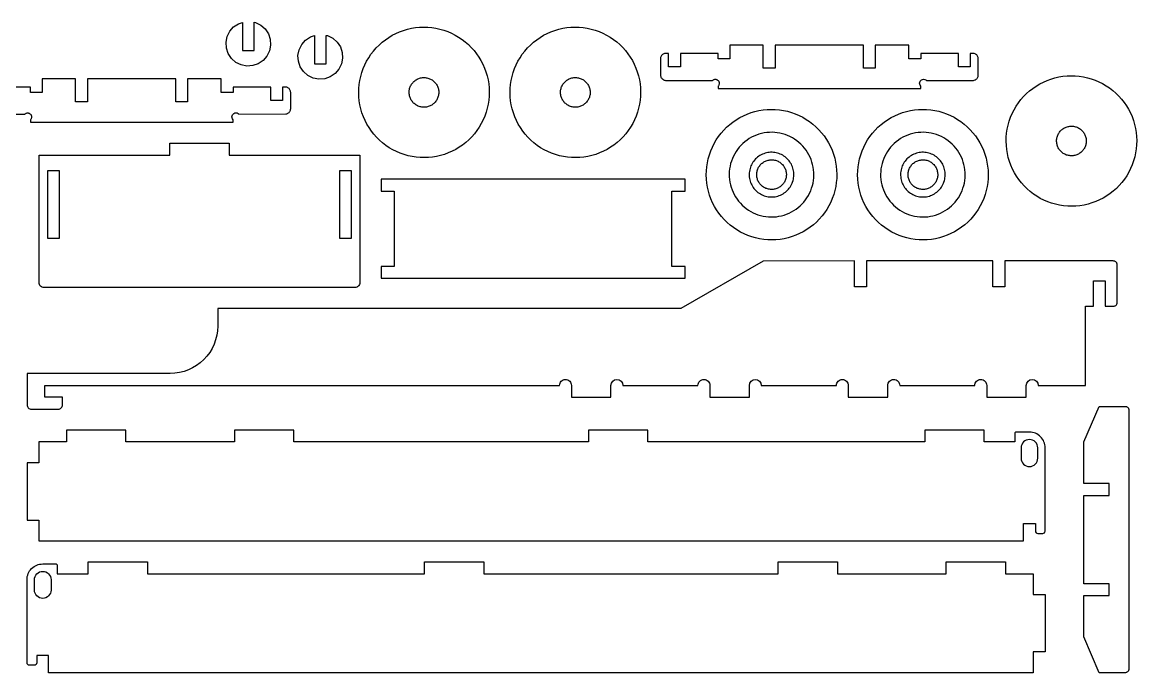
# Model space of a CAD drawing. Extents: x 18 to 1201, y 18 to 366.
# Drawn here: x 604 to 1201, y 18 to 366 of the extents above; entities that cross this region are included whole.
import ezdxf

# ---------------------------------------------------------------- set-up
doc = ezdxf.new("R2010")
doc.units = 0
doc.header["$MEASUREMENT"] = 0
for name, color, linetype in [('EXT', 1, 'CONTINUOUS'), ('INT', 150, 'CONTINUOUS'), ('POCKET_1_1MM', 105, 'CONTINUOUS')]:
    doc.layers.add(name, color=color, linetype=linetype)

msp = doc.modelspace()

# ---------------------------------------------------------------- linework, layer by layer
at = {"layer": 'EXT'}
for points in [[(733.11, 345.73), (730.52, 343.99), (727.56, 342.98), (724.45, 342.77), (721.39, 343.38), (718.58, 344.75), (716.23, 346.81), (714.49, 349.4), (713.48, 352.36), (713.27, 355.47), (713.88, 358.53), (715.25, 361.34), (717.31, 363.69), (719.9, 365.43), (722.02, 366.15), (722.02, 351.01), (728.37, 351.01), (728.37, 366.17), (729.03, 366.04), (731.84, 364.67), (734.19, 362.61), (735.93, 360.02), (736.93, 357.06), (737.14, 353.95), (736.54, 350.89), (735.17, 348.08)], [(771.61, 338.71), (769.02, 336.97), (766.06, 335.97), (762.95, 335.76), (759.89, 336.36), (757.08, 337.74), (754.73, 339.79), (752.99, 342.38), (751.98, 345.34), (751.77, 348.45), (752.38, 351.52), (753.75, 354.32), (755.81, 356.67), (758.4, 358.41), (760.52, 359.13), (760.52, 343.99), (766.87, 343.99), (766.87, 359.15), (767.53, 359.02), (770.34, 357.65), (772.69, 355.59), (774.43, 353), (775.43, 350.05), (775.64, 346.93), (775.04, 343.87), (773.67, 341.06)], [(795.4, 303.1), (793.84, 304.65), (792.38, 306.29), (791.03, 308.01), (789.79, 309.82), (788.66, 311.7), (787.66, 313.65), (786.77, 315.66), (786.02, 317.72), (785.4, 319.83), (784.91, 321.97), (784.55, 324.13), (784.34, 326.31), (784.26, 328.51), (784.32, 330.7), (784.51, 332.89), (784.84, 335.05), (785.31, 337.2), (785.91, 339.31), (786.65, 341.38), (787.51, 343.39), (788.49, 345.35), (789.6, 347.25), (790.82, 349.07), (792.16, 350.81), (793.6, 352.46), (795.15, 354.02), (796.79, 355.48), (798.51, 356.83), (800.32, 358.08), (802.2, 359.2), (804.15, 360.21), (806.16, 361.09), (808.22, 361.84), (810.33, 362.47), (812.47, 362.96), (814.63, 363.31), (816.81, 363.53), (819.01, 363.61), (821.2, 363.55), (823.39, 363.35), (825.55, 363.02), (827.7, 362.55), (829.81, 361.95), (831.88, 361.22), (833.89, 360.36), (835.85, 359.37), (837.75, 358.26), (839.57, 357.04), (841.31, 355.7), (842.96, 354.26), (844.52, 352.72), (845.98, 351.08), (847.33, 349.35), (848.58, 347.54), (849.7, 345.66), (850.71, 343.71), (851.59, 341.7), (852.34, 339.64), (852.97, 337.54), (853.46, 335.4), (853.81, 333.23), (854.03, 331.05), (854.11, 328.86), (854.05, 326.66), (853.85, 324.48), (853.52, 322.31), (853.05, 320.17), (852.45, 318.06), (851.72, 315.99), (850.86, 313.97), (849.87, 312.01), (848.76, 310.12), (847.54, 308.3), (846.2, 306.56), (844.76, 304.9), (843.22, 303.34), (841.58, 301.88), (839.85, 300.53), (838.04, 299.29), (836.16, 298.16), (834.21, 297.16), (832.2, 296.27), (830.14, 295.52), (828.04, 294.9), (825.9, 294.41), (823.73, 294.05), (821.55, 293.84), (819.36, 293.76), (817.16, 293.82), (814.98, 294.01), (812.81, 294.34), (810.67, 294.81), (808.56, 295.41), (806.49, 296.15), (804.47, 297.01), (802.51, 297.99), (800.62, 299.1), (798.8, 300.32), (797.06, 301.66)], [(876.4, 303.1), (874.84, 304.65), (873.38, 306.29), (872.03, 308.01), (870.79, 309.82), (869.66, 311.7), (868.66, 313.65), (867.77, 315.66), (867.02, 317.72), (866.4, 319.83), (865.91, 321.97), (865.55, 324.13), (865.34, 326.31), (865.26, 328.51), (865.32, 330.7), (865.51, 332.89), (865.84, 335.05), (866.31, 337.2), (866.91, 339.31), (867.65, 341.38), (868.51, 343.39), (869.49, 345.35), (870.6, 347.25), (871.82, 349.07), (873.16, 350.81), (874.6, 352.46), (876.15, 354.02), (877.79, 355.48), (879.51, 356.83), (881.32, 358.08), (883.2, 359.2), (885.15, 360.21), (887.16, 361.09), (889.22, 361.84), (891.33, 362.47), (893.47, 362.96), (895.63, 363.31), (897.81, 363.53), (900.01, 363.61), (902.2, 363.55), (904.39, 363.35), (906.55, 363.02), (908.7, 362.55), (910.81, 361.95), (912.88, 361.22), (914.89, 360.36), (916.85, 359.37), (918.75, 358.26), (920.57, 357.04), (922.31, 355.7), (923.96, 354.26), (925.52, 352.72), (926.98, 351.08), (928.33, 349.35), (929.58, 347.54), (930.7, 345.66), (931.71, 343.71), (932.59, 341.7), (933.34, 339.64), (933.97, 337.54), (934.46, 335.4), (934.81, 333.23), (935.03, 331.05), (935.11, 328.86), (935.05, 326.66), (934.85, 324.48), (934.52, 322.31), (934.05, 320.17), (933.45, 318.06), (932.72, 315.99), (931.86, 313.97), (930.87, 312.01), (929.76, 310.12), (928.54, 308.3), (927.2, 306.56), (925.76, 304.9), (924.22, 303.34), (922.58, 301.88), (920.85, 300.53), (919.04, 299.29), (917.16, 298.16), (915.21, 297.16), (913.2, 296.27), (911.14, 295.52), (909.04, 294.9), (906.9, 294.41), (904.73, 294.05), (902.55, 293.84), (900.36, 293.76), (898.16, 293.82), (895.98, 294.01), (893.81, 294.34), (891.67, 294.81), (889.56, 295.41), (887.49, 296.15), (885.47, 297.01), (883.51, 297.99), (881.62, 299.1), (879.8, 300.32), (878.06, 301.66)], [(946.89, 348.96), (946.6, 348.71), (946.35, 348.43), (946.14, 348.11), (945.98, 347.77), (945.85, 347.42), (945.78, 347.04), (945.76, 346.67), (945.76, 337.99), (945.79, 337.6), (945.87, 337.22), (946.01, 336.86), (946.19, 336.52), (946.41, 336.2), (946.67, 335.91), (946.97, 335.67), (947.3, 335.46), (947.65, 335.29), (948.02, 335.18), (948.4, 335.11), (948.78, 335.1), (973.62, 335.1), (973.83, 335.27), (974.05, 335.42), (974.29, 335.54), (974.55, 335.63), (974.82, 335.69), (975.09, 335.7), (975.36, 335.69), (975.62, 335.63), (975.88, 335.54), (976.12, 335.42), (976.35, 335.27), (976.55, 335.1), (976.74, 334.88), (976.9, 334.65), (977.02, 334.39), (977.12, 334.12), (977.17, 333.84), (977.19, 333.56), (977.17, 333.28), (977.12, 333), (977.02, 332.73), (976.9, 332.48), (976.74, 332.24), (976.55, 332.03), (976.55, 330.76), (1085.05, 330.76), (1085.05, 332.03), (1084.71, 332.48), (1084.49, 333), (1084.42, 333.56), (1084.49, 334.12), (1084.71, 334.65), (1085.05, 335.1), (1085.5, 335.44), (1086.03, 335.66), (1086.59, 335.73), (1087.15, 335.66), (1087.67, 335.44), (1088.12, 335.1), (1113.34, 335.12), (1113.71, 335.19), (1114.07, 335.32), (1114.41, 335.48), (1114.72, 335.69), (1115, 335.94), (1115.25, 336.23), (1115.46, 336.54), (1115.63, 336.88), (1115.75, 337.24), (1115.83, 337.61), (1115.85, 337.99), (1115.85, 346.67), (1115.83, 347.04), (1115.75, 347.42), (1115.63, 347.77), (1115.46, 348.11), (1115.25, 348.43), (1115, 348.71), (1114.72, 348.96), (1114.41, 349.17), (1114.07, 349.34), (1113.71, 349.46), (1113.34, 349.53), (1112.96, 349.56), (1111.51, 349.56), (1111.51, 342.33), (1105.16, 342.33), (1105.16, 349.56), (1085.05, 349.56), (1085.05, 346.67), (1078.7, 346.67), (1078.7, 353.9), (1060.69, 353.9), (1060.69, 341.61), (1054.34, 341.61), (1054.34, 353.9), (1007.1, 353.9), (1007.1, 341.61), (1000.79, 341.61), (1000.79, 353.9), (982.9, 353.9), (982.9, 346.67), (976.55, 346.67), (976.55, 349.56), (956.45, 349.56), (956.45, 342.33), (950.1, 342.33), (950.1, 349.56), (948.65, 349.56), (948.27, 349.53), (947.9, 349.46), (947.54, 349.34), (947.2, 349.17)], [(1141.9, 277.1), (1140.34, 278.65), (1138.88, 280.29), (1137.53, 282.01), (1136.29, 283.82), (1135.16, 285.7), (1134.16, 287.65), (1133.27, 289.66), (1132.52, 291.72), (1131.9, 293.83), (1131.41, 295.97), (1131.05, 298.13), (1130.84, 300.31), (1130.76, 302.51), (1130.82, 304.7), (1131.01, 306.89), (1131.34, 309.05), (1131.81, 311.2), (1132.41, 313.31), (1133.15, 315.38), (1134.01, 317.39), (1134.99, 319.35), (1136.1, 321.25), (1137.32, 323.07), (1138.66, 324.81), (1140.1, 326.46), (1141.65, 328.02), (1143.29, 329.48), (1145.01, 330.83), (1146.82, 332.08), (1148.7, 333.2), (1150.65, 334.21), (1152.66, 335.09), (1154.72, 335.84), (1156.83, 336.47), (1158.97, 336.96), (1161.13, 337.31), (1163.31, 337.53), (1165.51, 337.61), (1167.7, 337.55), (1169.89, 337.35), (1172.05, 337.02), (1174.2, 336.55), (1176.31, 335.95), (1178.38, 335.22), (1180.39, 334.36), (1182.35, 333.37), (1184.25, 332.26), (1186.07, 331.04), (1187.81, 329.7), (1189.46, 328.26), (1191.02, 326.72), (1192.48, 325.08), (1193.83, 323.35), (1195.08, 321.54), (1196.2, 319.66), (1197.21, 317.71), (1198.09, 315.7), (1198.84, 313.64), (1199.47, 311.54), (1199.96, 309.4), (1200.31, 307.23), (1200.53, 305.05), (1200.61, 302.86), (1200.55, 300.66), (1200.35, 298.48), (1200.02, 296.31), (1199.55, 294.17), (1198.95, 292.06), (1198.22, 289.99), (1197.36, 287.97), (1196.37, 286.01), (1195.26, 284.12), (1194.04, 282.3), (1192.7, 280.56), (1191.26, 278.9), (1189.72, 277.34), (1188.08, 275.88), (1186.35, 274.53), (1184.54, 273.29), (1182.66, 272.16), (1180.71, 271.16), (1178.7, 270.27), (1176.64, 269.52), (1174.54, 268.9), (1172.4, 268.41), (1170.23, 268.05), (1168.05, 267.84), (1165.86, 267.76), (1163.66, 267.82), (1161.48, 268.01), (1159.31, 268.34), (1157.17, 268.81), (1155.06, 269.41), (1152.99, 270.15), (1150.97, 271.01), (1149.01, 271.99), (1147.12, 273.1), (1145.3, 274.32), (1143.56, 275.66)], [(981.4, 259.1), (979.84, 260.65), (978.38, 262.29), (977.03, 264.01), (975.79, 265.82), (974.66, 267.7), (973.66, 269.65), (972.77, 271.66), (972.02, 273.72), (971.4, 275.83), (970.91, 277.97), (970.55, 280.13), (970.34, 282.31), (970.26, 284.51), (970.32, 286.7), (970.51, 288.89), (970.84, 291.05), (971.31, 293.2), (971.91, 295.31), (972.65, 297.38), (973.51, 299.39), (974.49, 301.35), (975.6, 303.25), (976.82, 305.07), (978.16, 306.81), (979.6, 308.46), (981.15, 310.02), (982.79, 311.48), (984.51, 312.83), (986.32, 314.08), (988.2, 315.2), (990.15, 316.21), (992.16, 317.09), (994.22, 317.84), (996.33, 318.47), (998.47, 318.96), (1000.63, 319.31), (1002.81, 319.53), (1005.01, 319.61), (1007.2, 319.55), (1009.39, 319.35), (1011.55, 319.02), (1013.7, 318.55), (1015.81, 317.95), (1017.88, 317.22), (1019.89, 316.36), (1021.85, 315.37), (1023.75, 314.26), (1025.57, 313.04), (1027.31, 311.7), (1028.96, 310.26), (1030.52, 308.72), (1031.98, 307.08), (1033.33, 305.35), (1034.58, 303.54), (1035.7, 301.66), (1036.71, 299.71), (1037.59, 297.7), (1038.34, 295.64), (1038.97, 293.54), (1039.46, 291.4), (1039.81, 289.23), (1040.03, 287.05), (1040.11, 284.86), (1040.05, 282.66), (1039.85, 280.48), (1039.52, 278.31), (1039.05, 276.17), (1038.45, 274.06), (1037.72, 271.99), (1036.86, 269.97), (1035.87, 268.01), (1034.76, 266.12), (1033.54, 264.3), (1032.2, 262.56), (1030.76, 260.9), (1029.22, 259.34), (1027.58, 257.88), (1025.85, 256.53), (1024.04, 255.29), (1022.16, 254.16), (1020.21, 253.16), (1018.2, 252.27), (1016.14, 251.52), (1014.04, 250.9), (1011.9, 250.41), (1009.73, 250.05), (1007.55, 249.84), (1005.36, 249.76), (1003.16, 249.82), (1000.98, 250.01), (998.81, 250.34), (996.67, 250.81), (994.56, 251.41), (992.49, 252.15), (990.47, 253.01), (988.51, 253.99), (986.62, 255.1), (984.8, 256.32), (983.06, 257.66)], [(1062.4, 259.1), (1060.84, 260.65), (1059.38, 262.29), (1058.03, 264.01), (1056.79, 265.82), (1055.66, 267.7), (1054.66, 269.65), (1053.77, 271.66), (1053.02, 273.72), (1052.4, 275.83), (1051.91, 277.97), (1051.55, 280.13), (1051.34, 282.31), (1051.26, 284.51), (1051.32, 286.7), (1051.51, 288.89), (1051.84, 291.05), (1052.31, 293.2), (1052.91, 295.31), (1053.65, 297.38), (1054.51, 299.39), (1055.49, 301.35), (1056.6, 303.25), (1057.82, 305.07), (1059.16, 306.81), (1060.6, 308.46), (1062.15, 310.02), (1063.79, 311.48), (1065.51, 312.83), (1067.32, 314.08), (1069.2, 315.2), (1071.15, 316.21), (1073.16, 317.09), (1075.22, 317.84), (1077.33, 318.47), (1079.47, 318.96), (1081.63, 319.31), (1083.81, 319.53), (1086.01, 319.61), (1088.2, 319.55), (1090.39, 319.35), (1092.55, 319.02), (1094.7, 318.55), (1096.81, 317.95), (1098.88, 317.22), (1100.89, 316.36), (1102.85, 315.37), (1104.75, 314.26), (1106.57, 313.04), (1108.31, 311.7), (1109.96, 310.26), (1111.52, 308.72), (1112.98, 307.08), (1114.33, 305.35), (1115.58, 303.54), (1116.7, 301.66), (1117.71, 299.71), (1118.59, 297.7), (1119.34, 295.64), (1119.97, 293.54), (1120.46, 291.4), (1120.81, 289.23), (1121.03, 287.05), (1121.11, 284.86), (1121.05, 282.66), (1120.85, 280.48), (1120.52, 278.31), (1120.05, 276.17), (1119.45, 274.06), (1118.72, 271.99), (1117.86, 269.97), (1116.87, 268.01), (1115.76, 266.12), (1114.54, 264.3), (1113.2, 262.56), (1111.76, 260.9), (1110.22, 259.34), (1108.58, 257.88), (1106.85, 256.53), (1105.04, 255.29), (1103.16, 254.16), (1101.21, 253.16), (1099.2, 252.27), (1097.14, 251.52), (1095.04, 250.9), (1092.9, 250.41), (1090.73, 250.05), (1088.55, 249.84), (1086.36, 249.76), (1084.16, 249.82), (1081.98, 250.01), (1079.81, 250.34), (1077.67, 250.81), (1075.56, 251.41), (1073.49, 252.15), (1071.47, 253.01), (1069.51, 253.99), (1067.62, 255.1), (1065.8, 256.32), (1064.06, 257.66)], [(796.26, 229.26), (958.88, 229.26), (958.88, 235.61), (951.87, 235.61), (951.87, 275.82), (958.88, 275.82), (958.88, 282.17), (796.26, 282.17), (796.26, 275.82), (803.27, 275.82), (803.27, 235.61), (796.26, 235.61)], [(1180.47, 160.74), (1194.33, 160.74), (1194.61, 160.72), (1194.88, 160.67), (1195.14, 160.58), (1195.39, 160.45), (1195.62, 160.3), (1195.83, 160.12), (1196.01, 159.91), (1196.17, 159.68), (1196.29, 159.43), (1196.38, 159.17), (1196.43, 158.9), (1196.45, 158.62), (1196.45, 20.37), (1196.43, 20.1), (1196.38, 19.82), (1196.29, 19.56), (1196.17, 19.31), (1196.01, 19.08), (1195.83, 18.88), (1195.62, 18.69), (1195.39, 18.54), (1195.14, 18.42), (1194.88, 18.33), (1194.61, 18.27), (1194.33, 18.26), (1180.47, 18.26), (1172.26, 37.45), (1172.26, 59.53), (1185.87, 59.53), (1185.87, 65.88), (1172.26, 65.88), (1172.26, 113.11), (1185.87, 113.11), (1185.87, 119.46), (1172.26, 119.46), (1172.26, 141.81)]]:
    msp.add_lwpolyline(points, close=True, dxfattribs=at)
msp.add_lwpolyline([(580.78, 317.1), (605.62, 317.1), (605.83, 317.27), (606.05, 317.42), (606.29, 317.54), (606.55, 317.63), (606.82, 317.69), (607.09, 317.7), (607.36, 317.69), (607.62, 317.63), (607.88, 317.54), (608.12, 317.42), (608.35, 317.27), (608.55, 317.1), (608.74, 316.88), (608.9, 316.65), (609.02, 316.39), (609.12, 316.12), (609.17, 315.84), (609.19, 315.56), (609.17, 315.28), (609.12, 315), (609.02, 314.73), (608.9, 314.48), (608.74, 314.24), (608.55, 314.03), (608.55, 312.76), (717.05, 312.76), (717.05, 314.03), (716.71, 314.48), (716.49, 315), (716.42, 315.56), (716.49, 316.12), (716.71, 316.65), (717.05, 317.1), (717.5, 317.44), (718.03, 317.66), (718.59, 317.73), (719.15, 317.66), (719.67, 317.44), (720.12, 317.1), (745.34, 317.12), (745.71, 317.19), (746.07, 317.32), (746.41, 317.48), (746.72, 317.69), (747, 317.94), (747.25, 318.23), (747.46, 318.54), (747.63, 318.88), (747.75, 319.24), (747.83, 319.61), (747.85, 319.99), (747.85, 328.67), (747.83, 329.04), (747.75, 329.42), (747.63, 329.77), (747.46, 330.11), (747.25, 330.43), (747, 330.71), (746.72, 330.96), (746.41, 331.17), (746.07, 331.34), (745.71, 331.46), (745.34, 331.53), (744.96, 331.56), (743.51, 331.56), (743.51, 324.33), (737.16, 324.33), (737.16, 331.56), (717.05, 331.56), (717.05, 328.67), (710.7, 328.67), (710.7, 335.9), (692.69, 335.9), (692.69, 323.61), (686.34, 323.61), (686.34, 335.9), (639.1, 335.9), (639.1, 323.61), (632.79, 323.61), (632.79, 335.9), (614.9, 335.9), (614.9, 328.67), (608.55, 328.67), (608.55, 331.56), (588.45, 331.56)], dxfattribs=at)
for points in [[(782.2, 224.26), (615.9, 224.26, -0.414214), (613.26, 226.9), (613.26, 295.16), (683.17, 295.16), (683.17, 301.51), (714.92, 301.51), (714.92, 295.16), (784.84, 295.16), (784.84, 226.9, -0.414214)], [(1173.27, 214.26), (1177.42, 214.26), (1177.42, 227.88), (1183.77, 227.88), (1183.77, 214.26), (1188.08, 214.26), (1188.36, 214.27), (1188.63, 214.33), (1188.89, 214.42), (1189.14, 214.54), (1189.37, 214.69), (1189.58, 214.88), (1189.76, 215.08), (1189.92, 215.31), (1190.04, 215.56), (1190.13, 215.82), (1190.18, 216.1), (1190.2, 216.37), (1190.2, 236.37), (1190.18, 236.65), (1190.13, 236.92), (1190.04, 237.18), (1189.92, 237.43), (1189.76, 237.66), (1189.58, 237.87), (1189.37, 238.05), (1189.14, 238.21), (1188.89, 238.33), (1188.63, 238.42), (1188.36, 238.47), (1188.08, 238.49), (1130.03, 238.49), (1130.03, 224.6), (1123.68, 224.6), (1123.68, 238.49), (1055.94, 238.49), (1055.94, 224.6), (1049.59, 224.6), (1049.59, 238.49), (1000.69, 238.48), (956.7, 213.08), (708.8, 213.08), (708.8, 203.71, -0.414214), (683.4, 178.31), (606.76, 178.31), (606.76, 161.64, 0.414214), (609.14, 159.26), (623.42, 159.26, 0.414214), (625.81, 161.64), (625.81, 165.61), (616.28, 165.61), (616.28, 171.96), (891.75, 171.96, -0.414214), (894.92, 175.13, -0.414214), (898.1, 171.96), (898.1, 165.61), (919.27, 165.61), (919.27, 171.96, -1), (925.62, 171.96), (965.83, 171.96, -0.414214), (969.01, 175.13, -0.414214), (972.18, 171.96), (972.18, 165.61), (993.35, 165.61), (993.35, 171.96, -1), (999.7, 171.96), (1039.92, 171.96, -0.414214), (1043.09, 175.13, -0.414214), (1046.27, 171.96), (1046.27, 165.61), (1067.43, 165.61), (1067.43, 171.96, -0.414214), (1070.61, 175.13, -0.414214), (1073.78, 171.96), (1114, 171.96, -0.414214), (1117.17, 175.13, -0.414214), (1120.35, 171.96), (1120.35, 165.61), (1141.52, 165.61), (1141.52, 171.96, -1), (1147.87, 171.96), (1173.27, 171.96)], [(938.99, 141.67), (938.99, 148.02), (907.24, 148.02), (907.24, 141.67), (749.63, 141.67), (749.63, 148.02), (717.88, 148.02), (717.88, 141.67), (659.67, 141.67), (659.67, 148.02), (627.92, 148.02), (627.92, 141.67), (613.11, 141.67), (613.11, 130.58), (606.76, 130.58), (606.76, 99.85), (613.11, 99.85), (613.11, 88.76), (1140.07, 88.76), (1140.07, 98.02), (1146.42, 98.02), (1146.42, 94.05, 0.414214), (1147.75, 92.73), (1150.3, 92.73, 0.414214), (1151.63, 94.05), (1151.63, 138.53, 0.414214), (1143.21, 146.94), (1136.07, 146.94, 0.414214), (1135.41, 146.28), (1135.41, 141.67), (1118.91, 141.67), (1118.91, 148.02), (1087.16, 148.02), (1087.16, 141.67)], [(819.39, 71.17), (819.39, 77.52), (851.14, 77.52), (851.14, 71.17), (1008.75, 71.17), (1008.75, 77.52), (1040.5, 77.52), (1040.5, 71.17), (1098.71, 71.17), (1098.71, 77.52), (1130.46, 77.52), (1130.46, 71.17), (1145.28, 71.17), (1145.28, 60.08), (1151.63, 60.08), (1151.63, 29.35), (1145.28, 29.35), (1145.28, 18.26), (618.31, 18.26), (618.31, 27.52), (611.96, 27.52), (611.96, 23.55, -0.414214), (610.64, 22.23), (608.08, 22.23, -0.414214), (606.76, 23.55), (606.76, 68.03, -0.414214), (615.17, 76.44), (622.31, 76.44, -0.414214), (622.97, 75.78), (622.97, 71.17), (639.48, 71.17), (639.48, 77.52), (671.23, 77.52), (671.23, 71.17)]]:
    msp.add_lwpolyline(points, format="xyb", close=True, dxfattribs=at)
at = {"layer": 'INT'}
for points in [[(812.98, 323.73), (812.68, 324.13), (812.41, 324.54), (812.16, 324.98), (811.94, 325.43), (811.75, 325.89), (811.59, 326.36), (811.46, 326.84), (811.36, 327.33), (811.29, 327.82), (811.25, 328.32), (811.25, 328.82), (811.27, 329.32), (811.33, 329.81), (811.41, 330.3), (811.53, 330.79), (811.68, 331.26), (811.85, 331.73), (812.06, 332.18), (812.29, 332.62), (812.55, 333.05), (812.84, 333.46), (813.15, 333.85), (813.49, 334.21), (813.85, 334.56), (814.23, 334.88), (814.63, 335.18), (815.04, 335.46), (815.48, 335.7), (815.93, 335.92), (816.39, 336.11), (816.86, 336.27), (817.34, 336.4), (817.83, 336.5), (818.32, 336.57), (818.82, 336.61), (819.32, 336.62), (819.82, 336.59), (820.31, 336.54), (820.8, 336.45), (821.29, 336.34), (821.76, 336.19), (822.23, 336.01), (822.68, 335.81), (823.12, 335.57), (823.55, 335.31), (823.96, 335.02), (824.35, 334.71), (824.71, 334.37), (825.06, 334.02), (825.38, 333.64), (825.68, 333.24), (825.96, 332.82), (826.2, 332.39), (826.42, 331.94), (826.61, 331.48), (826.77, 331.01), (826.9, 330.52), (827, 330.04), (827.07, 329.54), (827.11, 329.04), (827.12, 328.55), (827.09, 328.05), (827.04, 327.55), (826.95, 327.06), (826.84, 326.58), (826.69, 326.1), (826.51, 325.63), (826.31, 325.18), (826.07, 324.74), (825.81, 324.31), (825.52, 323.91), (825.21, 323.52), (824.87, 323.15), (824.52, 322.8), (824.14, 322.48), (823.74, 322.18), (823.32, 321.91), (822.89, 321.66), (822.44, 321.44), (821.98, 321.25), (821.51, 321.09), (821.02, 320.96), (820.54, 320.86), (820.04, 320.79), (819.54, 320.75), (819.05, 320.75), (818.55, 320.77), (818.05, 320.83), (817.56, 320.91), (817.08, 321.03), (816.6, 321.18), (816.13, 321.35), (815.68, 321.56), (815.24, 321.79), (814.81, 322.05), (814.41, 322.34), (814.02, 322.65), (813.65, 322.99), (813.3, 323.35)], [(893.98, 323.73), (893.68, 324.13), (893.41, 324.54), (893.16, 324.98), (892.94, 325.43), (892.75, 325.89), (892.59, 326.36), (892.46, 326.84), (892.36, 327.33), (892.29, 327.82), (892.25, 328.32), (892.25, 328.82), (892.27, 329.32), (892.33, 329.81), (892.41, 330.3), (892.53, 330.79), (892.68, 331.26), (892.85, 331.73), (893.06, 332.18), (893.29, 332.62), (893.55, 333.05), (893.84, 333.46), (894.15, 333.85), (894.49, 334.21), (894.85, 334.56), (895.23, 334.88), (895.63, 335.18), (896.04, 335.46), (896.48, 335.7), (896.93, 335.92), (897.39, 336.11), (897.86, 336.27), (898.34, 336.4), (898.83, 336.5), (899.32, 336.57), (899.82, 336.61), (900.32, 336.62), (900.82, 336.59), (901.31, 336.54), (901.8, 336.45), (902.29, 336.34), (902.76, 336.19), (903.23, 336.01), (903.68, 335.81), (904.12, 335.57), (904.55, 335.31), (904.96, 335.02), (905.35, 334.71), (905.71, 334.37), (906.06, 334.02), (906.38, 333.64), (906.68, 333.24), (906.96, 332.82), (907.2, 332.39), (907.42, 331.94), (907.61, 331.48), (907.77, 331.01), (907.9, 330.52), (908, 330.04), (908.07, 329.54), (908.11, 329.04), (908.12, 328.55), (908.09, 328.05), (908.04, 327.55), (907.95, 327.06), (907.84, 326.58), (907.69, 326.1), (907.51, 325.63), (907.31, 325.18), (907.07, 324.74), (906.81, 324.31), (906.52, 323.91), (906.21, 323.52), (905.87, 323.15), (905.52, 322.8), (905.14, 322.48), (904.74, 322.18), (904.32, 321.91), (903.89, 321.66), (903.44, 321.44), (902.98, 321.25), (902.51, 321.09), (902.02, 320.96), (901.54, 320.86), (901.04, 320.79), (900.54, 320.75), (900.05, 320.75), (899.55, 320.77), (899.05, 320.83), (898.56, 320.91), (898.08, 321.03), (897.6, 321.18), (897.13, 321.35), (896.68, 321.56), (896.24, 321.79), (895.81, 322.05), (895.41, 322.34), (895.02, 322.65), (894.65, 322.99), (894.3, 323.35)], [(1159.48, 297.73), (1159.18, 298.13), (1158.91, 298.54), (1158.66, 298.98), (1158.44, 299.43), (1158.25, 299.89), (1158.09, 300.36), (1157.96, 300.84), (1157.86, 301.33), (1157.79, 301.82), (1157.75, 302.32), (1157.75, 302.82), (1157.77, 303.32), (1157.83, 303.81), (1157.91, 304.3), (1158.03, 304.79), (1158.18, 305.26), (1158.35, 305.73), (1158.56, 306.18), (1158.79, 306.62), (1159.05, 307.05), (1159.34, 307.46), (1159.65, 307.85), (1159.99, 308.21), (1160.35, 308.56), (1160.73, 308.88), (1161.13, 309.18), (1161.54, 309.46), (1161.98, 309.7), (1162.43, 309.92), (1162.89, 310.11), (1163.36, 310.27), (1163.84, 310.4), (1164.33, 310.5), (1164.82, 310.57), (1165.32, 310.61), (1165.82, 310.62), (1166.32, 310.59), (1166.81, 310.54), (1167.3, 310.45), (1167.79, 310.34), (1168.26, 310.19), (1168.73, 310.01), (1169.18, 309.81), (1169.62, 309.57), (1170.05, 309.31), (1170.46, 309.02), (1170.85, 308.71), (1171.21, 308.37), (1171.56, 308.02), (1171.88, 307.64), (1172.18, 307.24), (1172.46, 306.82), (1172.7, 306.39), (1172.92, 305.94), (1173.11, 305.48), (1173.27, 305.01), (1173.4, 304.52), (1173.5, 304.04), (1173.57, 303.54), (1173.61, 303.04), (1173.62, 302.55), (1173.59, 302.05), (1173.54, 301.55), (1173.45, 301.06), (1173.34, 300.58), (1173.19, 300.1), (1173.01, 299.63), (1172.81, 299.18), (1172.57, 298.74), (1172.31, 298.31), (1172.02, 297.91), (1171.71, 297.52), (1171.37, 297.15), (1171.02, 296.8), (1170.64, 296.48), (1170.24, 296.18), (1169.82, 295.91), (1169.39, 295.66), (1168.94, 295.44), (1168.48, 295.25), (1168.01, 295.09), (1167.52, 294.96), (1167.04, 294.86), (1166.54, 294.79), (1166.04, 294.75), (1165.55, 294.75), (1165.05, 294.77), (1164.55, 294.83), (1164.06, 294.91), (1163.58, 295.03), (1163.1, 295.18), (1162.63, 295.35), (1162.18, 295.56), (1161.74, 295.79), (1161.31, 296.05), (1160.91, 296.34), (1160.52, 296.65), (1160.15, 296.99), (1159.8, 297.35)], [(998.98, 279.73), (998.68, 280.13), (998.41, 280.54), (998.16, 280.98), (997.94, 281.43), (997.75, 281.89), (997.59, 282.36), (997.46, 282.84), (997.36, 283.33), (997.29, 283.82), (997.25, 284.32), (997.25, 284.82), (997.27, 285.32), (997.33, 285.81), (997.41, 286.3), (997.53, 286.79), (997.68, 287.26), (997.85, 287.73), (998.06, 288.18), (998.29, 288.62), (998.55, 289.05), (998.84, 289.46), (999.15, 289.85), (999.49, 290.21), (999.85, 290.56), (1000.23, 290.88), (1000.63, 291.18), (1001.04, 291.46), (1001.48, 291.7), (1001.93, 291.92), (1002.39, 292.11), (1002.86, 292.27), (1003.34, 292.4), (1003.83, 292.5), (1004.32, 292.57), (1004.82, 292.61), (1005.32, 292.62), (1005.82, 292.59), (1006.31, 292.54), (1006.8, 292.45), (1007.29, 292.34), (1007.76, 292.19), (1008.23, 292.01), (1008.68, 291.81), (1009.12, 291.57), (1009.55, 291.31), (1009.96, 291.02), (1010.35, 290.71), (1010.71, 290.37), (1011.06, 290.02), (1011.38, 289.64), (1011.68, 289.24), (1011.96, 288.82), (1012.2, 288.39), (1012.42, 287.94), (1012.61, 287.48), (1012.77, 287.01), (1012.9, 286.52), (1013, 286.04), (1013.07, 285.54), (1013.11, 285.04), (1013.12, 284.55), (1013.09, 284.05), (1013.04, 283.55), (1012.95, 283.06), (1012.84, 282.58), (1012.69, 282.1), (1012.51, 281.63), (1012.31, 281.18), (1012.07, 280.74), (1011.81, 280.31), (1011.52, 279.91), (1011.21, 279.52), (1010.87, 279.15), (1010.52, 278.8), (1010.14, 278.48), (1009.74, 278.18), (1009.32, 277.91), (1008.89, 277.66), (1008.44, 277.44), (1007.98, 277.25), (1007.51, 277.09), (1007.02, 276.96), (1006.54, 276.86), (1006.04, 276.79), (1005.54, 276.75), (1005.05, 276.75), (1004.55, 276.77), (1004.05, 276.83), (1003.56, 276.91), (1003.08, 277.03), (1002.6, 277.18), (1002.13, 277.35), (1001.68, 277.56), (1001.24, 277.79), (1000.81, 278.05), (1000.41, 278.34), (1000.02, 278.65), (999.65, 278.99), (999.3, 279.35)], [(1079.98, 279.73), (1079.68, 280.13), (1079.41, 280.54), (1079.16, 280.98), (1078.94, 281.43), (1078.75, 281.89), (1078.59, 282.36), (1078.46, 282.84), (1078.36, 283.33), (1078.29, 283.82), (1078.25, 284.32), (1078.25, 284.82), (1078.27, 285.32), (1078.33, 285.81), (1078.41, 286.3), (1078.53, 286.79), (1078.68, 287.26), (1078.85, 287.73), (1079.06, 288.18), (1079.29, 288.62), (1079.55, 289.05), (1079.84, 289.46), (1080.15, 289.85), (1080.49, 290.21), (1080.85, 290.56), (1081.23, 290.88), (1081.63, 291.18), (1082.04, 291.46), (1082.48, 291.7), (1082.93, 291.92), (1083.39, 292.11), (1083.86, 292.27), (1084.34, 292.4), (1084.83, 292.5), (1085.32, 292.57), (1085.82, 292.61), (1086.32, 292.62), (1086.82, 292.59), (1087.31, 292.54), (1087.8, 292.45), (1088.29, 292.34), (1088.76, 292.19), (1089.23, 292.01), (1089.68, 291.81), (1090.12, 291.57), (1090.55, 291.31), (1090.96, 291.02), (1091.35, 290.71), (1091.71, 290.37), (1092.06, 290.02), (1092.38, 289.64), (1092.68, 289.24), (1092.96, 288.82), (1093.2, 288.39), (1093.42, 287.94), (1093.61, 287.48), (1093.77, 287.01), (1093.9, 286.52), (1094, 286.04), (1094.07, 285.54), (1094.11, 285.04), (1094.12, 284.55), (1094.09, 284.05), (1094.04, 283.55), (1093.95, 283.06), (1093.84, 282.58), (1093.69, 282.1), (1093.51, 281.63), (1093.31, 281.18), (1093.07, 280.74), (1092.81, 280.31), (1092.52, 279.91), (1092.21, 279.52), (1091.87, 279.15), (1091.52, 278.8), (1091.14, 278.48), (1090.74, 278.18), (1090.32, 277.91), (1089.89, 277.66), (1089.44, 277.44), (1088.98, 277.25), (1088.51, 277.09), (1088.02, 276.96), (1087.54, 276.86), (1087.04, 276.79), (1086.54, 276.75), (1086.05, 276.75), (1085.55, 276.77), (1085.05, 276.83), (1084.56, 276.91), (1084.08, 277.03), (1083.6, 277.18), (1083.13, 277.35), (1082.68, 277.56), (1082.24, 277.79), (1081.81, 278.05), (1081.41, 278.34), (1081.02, 278.65), (1080.65, 278.99), (1080.3, 279.35)], [(624.09, 286.73), (617.74, 286.73), (617.74, 250.68), (624.09, 250.68)], [(774.01, 250.68), (780.36, 250.68), (780.36, 286.73), (774.01, 286.73)]]:
    msp.add_lwpolyline(points, close=True, dxfattribs=at)
for points in [[(1147.66, 132.97), (1147.66, 138.53, 0.414214), (1143.21, 142.97, 0.414214), (1138.77, 138.53), (1138.77, 132.97, 0.414214), (1143.21, 128.53, 0.414214)], [(610.73, 62.47), (610.73, 68.03, -0.414214), (615.17, 72.47, -0.414214), (619.61, 68.03), (619.61, 62.47, -0.414214), (615.17, 58.03, -0.414214)]]:
    msp.add_lwpolyline(points, format="xyb", close=True, dxfattribs=at)
at = {"layer": 'POCKET_1_1MM'}
for points in [[(989.49, 268.35), (990.54, 267.4), (991.66, 266.51), (992.83, 265.7), (994.04, 264.96), (995.3, 264.3), (996.6, 263.72), (997.93, 263.22), (999.3, 262.81), (1000.68, 262.49), (1002.08, 262.25), (1003.5, 262.1), (1004.92, 262.04), (1006.34, 262.06), (1007.76, 262.18), (1009.17, 262.39), (1010.56, 262.68), (1011.93, 263.06), (1013.27, 263.53), (1014.59, 264.08), (1015.86, 264.71), (1017.1, 265.42), (1018.28, 266.21), (1019.42, 267.06), (1020.49, 267.99), (1021.51, 268.99), (1022.46, 270.04), (1023.35, 271.16), (1024.16, 272.33), (1024.9, 273.54), (1025.56, 274.8), (1026.14, 276.1), (1026.64, 277.43), (1027.05, 278.8), (1027.38, 280.18), (1027.62, 281.58), (1027.77, 283), (1027.83, 284.42), (1027.8, 285.84), (1027.68, 287.26), (1027.48, 288.67), (1027.18, 290.06), (1026.8, 291.43), (1026.34, 292.77), (1025.79, 294.09), (1025.15, 295.36), (1024.44, 296.6), (1023.66, 297.78), (1022.8, 298.92), (1021.87, 299.99), (1020.88, 301.01), (1019.82, 301.96), (1018.71, 302.85), (1017.54, 303.66), (1016.32, 304.4), (1015.06, 305.06), (1013.76, 305.64), (1012.43, 306.14), (1011.07, 306.55), (1009.68, 306.88), (1008.28, 307.12), (1006.87, 307.27), (1005.44, 307.33), (1004.02, 307.3), (1002.6, 307.18), (1001.2, 306.98), (999.8, 306.68), (998.43, 306.3), (997.09, 305.84), (995.78, 305.29), (994.5, 304.65), (993.27, 303.94), (992.08, 303.16), (990.95, 302.3), (989.87, 301.37), (988.85, 300.38), (987.9, 299.32), (987.01, 298.21), (986.2, 297.04), (985.46, 295.82), (984.8, 294.56), (984.22, 293.26), (983.72, 291.93), (983.31, 290.57), (982.99, 289.18), (982.75, 287.78), (982.6, 286.37), (982.54, 284.94), (982.56, 283.52), (982.68, 282.1), (982.89, 280.7), (983.18, 279.3), (983.56, 277.93), (984.03, 276.59), (984.58, 275.28), (985.21, 274), (985.92, 272.77), (986.71, 271.58), (987.56, 270.45), (988.49, 269.37)], [(1070.49, 268.35), (1071.54, 267.4), (1072.66, 266.51), (1073.83, 265.7), (1075.04, 264.96), (1076.3, 264.3), (1077.6, 263.72), (1078.93, 263.22), (1080.3, 262.81), (1081.68, 262.49), (1083.08, 262.25), (1084.5, 262.1), (1085.92, 262.04), (1087.34, 262.06), (1088.76, 262.18), (1090.17, 262.39), (1091.56, 262.68), (1092.93, 263.06), (1094.27, 263.53), (1095.59, 264.08), (1096.86, 264.71), (1098.1, 265.42), (1099.28, 266.21), (1100.42, 267.06), (1101.49, 267.99), (1102.51, 268.99), (1103.46, 270.04), (1104.35, 271.16), (1105.16, 272.33), (1105.9, 273.54), (1106.56, 274.8), (1107.14, 276.1), (1107.64, 277.43), (1108.05, 278.8), (1108.38, 280.18), (1108.62, 281.58), (1108.77, 283), (1108.83, 284.42), (1108.8, 285.84), (1108.68, 287.26), (1108.48, 288.67), (1108.18, 290.06), (1107.8, 291.43), (1107.34, 292.77), (1106.79, 294.09), (1106.15, 295.36), (1105.44, 296.6), (1104.66, 297.78), (1103.8, 298.92), (1102.87, 299.99), (1101.88, 301.01), (1100.82, 301.96), (1099.71, 302.85), (1098.54, 303.66), (1097.32, 304.4), (1096.06, 305.06), (1094.76, 305.64), (1093.43, 306.14), (1092.07, 306.55), (1090.68, 306.88), (1089.28, 307.12), (1087.87, 307.27), (1086.44, 307.33), (1085.02, 307.3), (1083.6, 307.18), (1082.2, 306.98), (1080.8, 306.68), (1079.43, 306.3), (1078.09, 305.84), (1076.78, 305.29), (1075.5, 304.65), (1074.27, 303.94), (1073.08, 303.16), (1071.95, 302.3), (1070.87, 301.37), (1069.85, 300.38), (1068.9, 299.32), (1068.01, 298.21), (1067.2, 297.04), (1066.46, 295.82), (1065.8, 294.56), (1065.22, 293.26), (1064.72, 291.93), (1064.31, 290.57), (1063.99, 289.18), (1063.75, 287.78), (1063.6, 286.37), (1063.54, 284.94), (1063.56, 283.52), (1063.68, 282.1), (1063.89, 280.7), (1064.18, 279.3), (1064.56, 277.93), (1065.03, 276.59), (1065.58, 275.28), (1066.21, 274), (1066.92, 272.77), (1067.71, 271.58), (1068.56, 270.45), (1069.49, 269.37)], [(996.81, 276.14), (997.36, 275.64), (997.94, 275.16), (998.56, 274.73), (999.19, 274.33), (999.86, 273.97), (1000.54, 273.66), (1001.24, 273.39), (1001.96, 273.17), (1002.69, 272.99), (1003.43, 272.85), (1004.17, 272.77), (1004.92, 272.73), (1005.67, 272.73), (1006.42, 272.79), (1007.17, 272.89), (1007.9, 273.04), (1008.63, 273.23), (1009.34, 273.47), (1010.04, 273.75), (1010.71, 274.08), (1011.37, 274.45), (1012, 274.86), (1012.6, 275.3), (1013.18, 275.79), (1013.72, 276.31), (1014.23, 276.86), (1014.7, 277.44), (1015.14, 278.06), (1015.53, 278.69), (1015.89, 279.36), (1016.2, 280.04), (1016.47, 280.74), (1016.7, 281.46), (1016.88, 282.19), (1017.01, 282.93), (1017.1, 283.67), (1017.14, 284.42), (1017.13, 285.17), (1017.08, 285.92), (1016.98, 286.67), (1016.83, 287.4), (1016.63, 288.13), (1016.39, 288.84), (1016.11, 289.54), (1015.78, 290.21), (1015.42, 290.87), (1015.01, 291.5), (1014.56, 292.1), (1014.08, 292.68), (1013.56, 293.22), (1013, 293.73), (1012.42, 294.2), (1011.81, 294.64), (1011.17, 295.03), (1010.51, 295.39), (1009.83, 295.7), (1009.12, 295.97), (1008.41, 296.2), (1007.68, 296.38), (1006.94, 296.51), (1006.19, 296.6), (1005.44, 296.64), (1004.69, 296.63), (1003.94, 296.58), (1003.2, 296.48), (1002.46, 296.33), (1001.73, 296.13), (1001.02, 295.89), (1000.33, 295.61), (999.65, 295.28), (999, 294.92), (998.36, 294.51), (997.76, 294.06), (997.19, 293.58), (996.64, 293.06), (996.14, 292.5), (995.66, 291.92), (995.23, 291.31), (994.83, 290.67), (994.47, 290.01), (994.16, 289.33), (993.89, 288.62), (993.67, 287.91), (993.49, 287.18), (993.35, 286.44), (993.27, 285.69), (993.23, 284.94), (993.23, 284.19), (993.29, 283.44), (993.39, 282.7), (993.54, 281.96), (993.73, 281.23), (993.97, 280.52), (994.25, 279.83), (994.58, 279.15), (994.95, 278.5), (995.36, 277.86), (995.8, 277.26), (996.29, 276.69)], [(1077.81, 276.14), (1078.36, 275.64), (1078.94, 275.16), (1079.56, 274.73), (1080.19, 274.33), (1080.86, 273.97), (1081.54, 273.66), (1082.24, 273.39), (1082.96, 273.17), (1083.69, 272.99), (1084.43, 272.85), (1085.17, 272.77), (1085.92, 272.73), (1086.67, 272.73), (1087.42, 272.79), (1088.17, 272.89), (1088.9, 273.04), (1089.63, 273.23), (1090.34, 273.47), (1091.04, 273.75), (1091.71, 274.08), (1092.37, 274.45), (1093, 274.86), (1093.6, 275.3), (1094.18, 275.79), (1094.72, 276.31), (1095.23, 276.86), (1095.7, 277.44), (1096.14, 278.06), (1096.53, 278.69), (1096.89, 279.36), (1097.2, 280.04), (1097.47, 280.74), (1097.7, 281.46), (1097.88, 282.19), (1098.01, 282.93), (1098.1, 283.67), (1098.14, 284.42), (1098.13, 285.17), (1098.08, 285.92), (1097.98, 286.67), (1097.83, 287.4), (1097.63, 288.13), (1097.39, 288.84), (1097.11, 289.54), (1096.78, 290.21), (1096.42, 290.87), (1096.01, 291.5), (1095.56, 292.1), (1095.08, 292.68), (1094.56, 293.22), (1094, 293.73), (1093.42, 294.2), (1092.81, 294.64), (1092.17, 295.03), (1091.51, 295.39), (1090.83, 295.7), (1090.12, 295.97), (1089.41, 296.2), (1088.68, 296.38), (1087.94, 296.51), (1087.19, 296.6), (1086.44, 296.64), (1085.69, 296.63), (1084.94, 296.58), (1084.2, 296.48), (1083.46, 296.33), (1082.73, 296.13), (1082.02, 295.89), (1081.33, 295.61), (1080.65, 295.28), (1080, 294.92), (1079.36, 294.51), (1078.76, 294.06), (1078.19, 293.58), (1077.64, 293.06), (1077.14, 292.5), (1076.66, 291.92), (1076.23, 291.31), (1075.83, 290.67), (1075.47, 290.01), (1075.16, 289.33), (1074.89, 288.62), (1074.67, 287.91), (1074.49, 287.18), (1074.35, 286.44), (1074.27, 285.69), (1074.23, 284.94), (1074.23, 284.19), (1074.29, 283.44), (1074.39, 282.7), (1074.54, 281.96), (1074.73, 281.23), (1074.97, 280.52), (1075.25, 279.83), (1075.58, 279.15), (1075.95, 278.5), (1076.36, 277.86), (1076.8, 277.26), (1077.29, 276.69)]]:
    msp.add_lwpolyline(points, close=True, dxfattribs=at)

doc.saveas('drawing.dxf')
